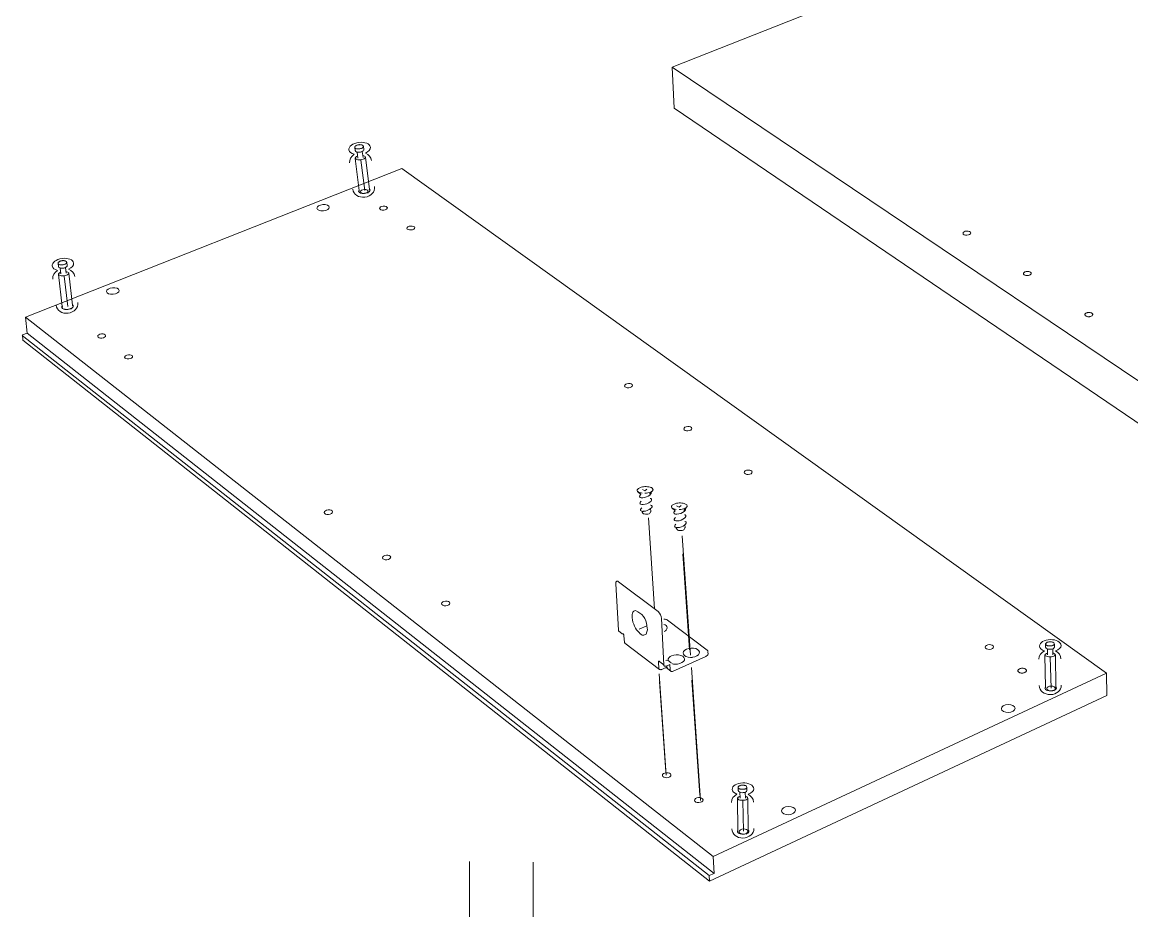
# Model space of a CAD drawing. Header units: metres. Extents: x -6.4 to 35.9, y -8.9 to 6.5.
# Drawn here: x 22.174 to 23.401, y 4.149 to 5.13 of the extents above; entities that cross this region are included whole.
import ezdxf

# ---------------------------------------------------------------- set-up
doc = ezdxf.new("R2010")
doc.units = ezdxf.units.M
doc.header["$MEASUREMENT"] = 0
doc.layers.add('PDF4_Geometry_Num_Penna__1_Num_Penna__255_Num_Penna__255_Num_Penna__255', color=255, linetype='Continuous', lineweight=18)
doc.layers.add('PDF4_Geometry_Num_Penna__7_Num_Penna__7_Num_Penna__7_Num_Penna__7', color=7, linetype='Continuous', lineweight=18)

msp = doc.modelspace()

# ---------------------------------------------------------------- linework, layer by layer
at = {"layer": 'PDF4_Geometry_Num_Penna__1_Num_Penna__255_Num_Penna__255_Num_Penna__255', "color": 255, "linetype": 'Continuous', "lineweight": 18, "flags": 128}
for points in [[(22.9045, 4.5431), (22.9118, 4.437)], [(22.9144, 4.4033), (22.9232, 4.2763)], [(22.8787, 4.4018), (22.8856, 4.3021)]]:
    msp.add_lwpolyline(points, dxfattribs=at)
at = {"layer": 'PDF4_Geometry_Num_Penna__7_Num_Penna__7_Num_Penna__7_Num_Penna__7', "color": 7, "linetype": 'Continuous', "lineweight": 18, "flags": 128}
for points in [[(24.0331, 4.7506), (23.2655, 5.228), (22.8925, 5.0806)], [(22.8925, 5.0806), (23.6482, 4.5724)], [(22.8948, 5.0353), (22.8925, 5.0806)], [(23.6481, 4.5243), (22.8948, 5.0353)], [(22.5514, 4.993), (22.5514, 4.993), (22.5513, 4.9927), (22.5512, 4.9924), (22.551, 4.9921), (22.5506, 4.9918), (22.5502, 4.9915), (22.5498, 4.9913), (22.5492, 4.991), (22.5487, 4.9908), (22.548, 4.9907), (22.5474, 4.9905), (22.5467, 4.9904), (22.546, 4.9904), (22.5454, 4.9904), (22.5448, 4.9904), (22.5442, 4.9905), (22.5436, 4.9906), (22.5431, 4.9907), (22.5427, 4.9909), (22.5423, 4.9911), (22.542, 4.9914), (22.5419, 4.9916), (22.5418, 4.9919), (22.5418, 4.9919)], [(22.5448, 4.9823), (22.5447, 4.9823), (22.5442, 4.982), (22.5437, 4.9818), (22.5433, 4.9815), (22.5429, 4.9811), (22.5426, 4.9808), (22.5424, 4.9804), (22.5423, 4.9801), (22.5423, 4.9798), (22.5423, 4.9797)], [(22.5423, 4.9797), (22.5423, 4.9797), (22.5465, 4.9444)], [(22.5443, 4.9869), (22.545, 4.9803)], [(22.5509, 4.981), (22.5501, 4.9876)], [(23.3731, 4.3866), (23.3727, 4.4111), (22.5938, 4.9687), (22.1779, 4.8045)], [(22.5484, 4.9781), (22.5527, 4.9444)], [(22.2234, 4.8649), (22.2234, 4.8648), (22.2233, 4.8645), (22.2232, 4.8642), (22.223, 4.8639), (22.2226, 4.8636), (22.2222, 4.8633), (22.2218, 4.8631), (22.2212, 4.8629), (22.2207, 4.8627), (22.22, 4.8625), (22.2194, 4.8624), (22.2187, 4.8623), (22.218, 4.8622), (22.2174, 4.8622), (22.2168, 4.8622), (22.2162, 4.8623), (22.2156, 4.8624), (22.2151, 4.8625), (22.2147, 4.8627), (22.2143, 4.8629), (22.214, 4.8632), (22.2139, 4.8634), (22.2138, 4.8637), (22.2138, 4.8637)], [(22.2163, 4.8587), (22.217, 4.8522)], [(22.2229, 4.8529), (22.2221, 4.8594)], [(22.2168, 4.8541), (22.2167, 4.8541), (22.2162, 4.8538), (22.2157, 4.8536), (22.2153, 4.8533), (22.2149, 4.853), (22.2146, 4.8526), (22.2144, 4.8523), (22.2143, 4.8519), (22.2143, 4.8516), (22.2143, 4.8515)], [(22.2143, 4.8515), (22.2143, 4.8515), (22.2185, 4.8162)], [(22.2204, 4.8499), (22.2247, 4.8162)], [(23.3727, 4.4111), (22.938, 4.2087), (22.1779, 4.8045)], [(22.1779, 4.8045), (22.1796, 4.7869)], [(22.9335, 4.1874), (22.1741, 4.7843)], [(22.1796, 4.7869), (22.1744, 4.7848)], [(22.1744, 4.7848), (22.175, 4.7789)], [(22.939, 4.1899), (22.1797, 4.7869)], [(22.175, 4.7789), (22.9338, 4.1812), (23.3731, 4.3866)], [(22.8597, 4.6142), (22.8625, 4.6127), (22.8647, 4.6145)], [(22.8593, 4.5901), (22.8593, 4.5895)], [(22.8975, 4.5961), (22.9003, 4.5947), (22.9026, 4.5964)], [(22.8664, 4.5826), (22.8729, 4.4822)], [(22.8971, 4.572), (22.8971, 4.5714)], [(22.9036, 4.5629), (22.9127, 4.4309)], [(22.8832, 4.4709), (22.884, 4.4708), (22.8848, 4.4707), (22.8856, 4.4705), (22.8862, 4.4703), (22.8869, 4.47), (22.8874, 4.4697)], [(22.8874, 4.4697), (22.9311, 4.4367)], [(22.8371, 4.4547), (22.8375, 4.4546), (22.8379, 4.4545), (22.8384, 4.4545), (22.8386, 4.4542), (22.8389, 4.4537), (22.8391, 4.4533), (22.8392, 4.4528), (22.8393, 4.4523)], [(22.8399, 4.4451), (22.8397, 4.4452), (22.8393, 4.4523)], [(22.8777, 4.4162), (22.8778, 4.4163), (22.878, 4.4159), (22.8782, 4.4156), (22.8785, 4.4153), (22.8404, 4.4443), (22.8401, 4.4446), (22.8399, 4.4451)], [(23.315, 4.4433), (23.315, 4.4432), (23.3149, 4.4429), (23.3148, 4.4426), (23.3145, 4.4423), (23.3142, 4.4421), (23.3137, 4.4419), (23.3132, 4.4417), (23.3127, 4.4415), (23.3121, 4.4414), (23.3115, 4.4413), (23.3108, 4.4412), (23.3101, 4.4412), (23.3095, 4.4412), (23.3088, 4.4412), (23.3082, 4.4413), (23.3076, 4.4415), (23.307, 4.4416), (23.3066, 4.4418), (23.3062, 4.442), (23.3058, 4.4423), (23.3056, 4.4425), (23.3054, 4.4428), (23.3054, 4.4431), (23.3054, 4.4431)], [(22.8931, 4.4131), (22.9299, 4.4296)], [(22.9152, 4.4286), (22.9144, 4.4285), (22.9136, 4.4285), (22.9128, 4.4285)], [(22.9311, 4.4367), (22.9316, 4.4363), (22.9319, 4.4358), (22.9321, 4.4354), (22.9322, 4.4349)], [(22.9323, 4.4325), (22.9321, 4.4343)], [(23.3074, 4.4332), (23.3073, 4.4332), (23.3067, 4.433), (23.3062, 4.4328), (23.3058, 4.4326), (23.3054, 4.4323), (23.3051, 4.432), (23.3048, 4.4317), (23.3047, 4.4314), (23.3046, 4.431), (23.3046, 4.4309)], [(23.3046, 4.4309), (23.3046, 4.431), (23.3051, 4.3954)], [(23.3073, 4.4379), (23.3074, 4.4313)], [(23.3105, 4.4287), (23.3113, 4.3947)], [(23.3133, 4.4314), (23.3132, 4.4379)], [(22.8784, 4.4241), (22.8781, 4.4243), (22.8778, 4.4243), (22.8776, 4.4242), (22.8774, 4.4241), (22.8773, 4.4238), (22.8773, 4.4234), (22.8777, 4.4162)], [(22.8785, 4.4153), (22.8789, 4.4151), (22.8793, 4.415), (22.8799, 4.4149), (22.8804, 4.415), (22.881, 4.4152)], [(22.881, 4.4152), (22.8849, 4.417)], [(22.886, 4.4189), (22.8854, 4.4187), (22.8849, 4.4187), (22.8844, 4.4188), (22.884, 4.419), (22.8837, 4.4193), (22.8835, 4.4197), (22.8834, 4.4203)], [(22.8849, 4.417), (22.8854, 4.4172), (22.8859, 4.4172), (22.8864, 4.4173), (22.8869, 4.4172), (22.8869, 4.4174), (22.8868, 4.4176), (22.8867, 4.4193)], [(22.8899, 4.4207), (22.886, 4.4189)], [(22.891, 4.4133), (22.8876, 4.4159), (22.8873, 4.4162), (22.8871, 4.4167), (22.8869, 4.4172)], [(22.8902, 4.415), (22.8899, 4.4207)], [(22.8963, 4.4211), (22.8952, 4.4211), (22.8942, 4.4212), (22.8931, 4.4215), (22.8922, 4.4217)], [(22.8986, 4.4212), (22.8974, 4.4211), (22.8963, 4.4211)], [(22.9138, 4.4174), (22.9239, 4.2704)], [(22.8783, 4.4105), (22.886, 4.2983)], [(22.891, 4.4133), (22.8907, 4.4137), (22.8904, 4.414), (22.8903, 4.4145), (22.8902, 4.415)], [(22.8928, 4.413), (22.8923, 4.4129), (22.8918, 4.413), (22.8913, 4.4131), (22.891, 4.4133)], [(22.9752, 4.2849), (22.9752, 4.2848), (22.9751, 4.2845), (22.9749, 4.2843), (22.9747, 4.284), (22.9743, 4.2837), (22.9739, 4.2835), (22.9734, 4.2833), (22.9729, 4.2831), (22.9723, 4.283), (22.9716, 4.2829), (22.971, 4.2828), (22.9703, 4.2828), (22.9696, 4.2828), (22.969, 4.2829), (22.9683, 4.283), (22.9677, 4.2831), (22.9672, 4.2833), (22.9667, 4.2835), (22.9663, 4.2837), (22.966, 4.2839), (22.9657, 4.2842), (22.9656, 4.2845), (22.9655, 4.2848), (22.9655, 4.2848)], [(22.9675, 4.2749), (22.9674, 4.2749), (22.9669, 4.2747), (22.9664, 4.2745), (22.9659, 4.2742), (22.9655, 4.274), (22.9652, 4.2736), (22.965, 4.2733), (22.9648, 4.273), (22.9648, 4.2727), (22.9648, 4.2725)], [(22.9648, 4.2726), (22.9648, 4.2726), (22.9653, 4.237)], [(22.9675, 4.2795), (22.9676, 4.2729)], [(22.9707, 4.2703), (22.9714, 4.2364)], [(22.9735, 4.273), (22.9734, 4.2796)], [(22.938, 4.2087), (22.939, 4.1899), (22.9335, 4.1874)], [(22.6686, 3.9523), (22.6686, 4.203)], [(22.7389, 4.2022), (22.7389, 3.9523)], [(22.9335, 4.1874), (22.9338, 4.1812)]]:
    msp.add_lwpolyline(points, dxfattribs=at)
for points in [[(22.5518, 4.9898), (22.5514, 4.993, 0.317183), (22.5495, 4.9948), (22.5492, 4.9949), (22.5486, 4.995), (22.5481, 4.995), (22.5474, 4.9951), (22.5468, 4.995), (22.5462, 4.995), (22.5456, 4.9949), (22.545, 4.9947), (22.5444, 4.9946), (22.5439, 4.9944), (22.5434, 4.9941), (22.5429, 4.9939), (22.5425, 4.9936), (22.5422, 4.9932), (22.542, 4.9929), (22.5418, 4.9926), (22.5418, 4.9922), (22.5418, 4.9919), (22.5422, 4.9887)], [(22.5579, 4.9457), (22.5537, 4.9811, 0.314153), (22.5507, 4.983)], [(22.5465, 4.945, 0.235206), (22.546, 4.9437), (22.5461, 4.9434), (22.5461, 4.9434)], [(22.5482, 4.9415), (22.5485, 4.9415), (22.5491, 4.9413), (22.5498, 4.9412), (22.5505, 4.9412), (22.5512, 4.9412), (22.5519, 4.9412), (22.5526, 4.9413), (22.5533, 4.9414), (22.554, 4.9415), (22.5547, 4.9417), (22.5554, 4.9419), (22.556, 4.9421), (22.5565, 4.9424), (22.557, 4.9427), (22.5575, 4.943), (22.5579, 4.9433), (22.5582, 4.9436), (22.5584, 4.944), (22.5585, 4.9444), (22.5586, 4.9447), (22.5586, 4.9449), (22.5585, 4.9452, 0.214084), (22.5578, 4.9463)], [(22.2238, 4.8616), (22.2234, 4.8649, 0.312895), (22.2215, 4.8666), (22.2212, 4.8667), (22.2206, 4.8668), (22.2201, 4.8669), (22.2194, 4.8669), (22.2188, 4.8669), (22.2182, 4.8668), (22.2176, 4.8667), (22.217, 4.8666), (22.2164, 4.8664), (22.2159, 4.8662), (22.2154, 4.866), (22.2149, 4.8657), (22.2145, 4.8654), (22.2142, 4.8651), (22.214, 4.8647), (22.2138, 4.8644), (22.2138, 4.864), (22.2138, 4.8637), (22.2142, 4.8605)], [(22.2299, 4.8176), (22.2257, 4.8529, 0.315108), (22.2227, 4.8548)], [(22.2185, 4.8168, 0.234293), (22.218, 4.8155), (22.2181, 4.8152), (22.2181, 4.8152)], [(22.2202, 4.8134), (22.2205, 4.8133), (22.2211, 4.8132), (22.2218, 4.8131), (22.2225, 4.813), (22.2232, 4.813), (22.2239, 4.813), (22.2246, 4.8131), (22.2253, 4.8132), (22.226, 4.8133), (22.2267, 4.8135), (22.2274, 4.8137), (22.228, 4.8139), (22.2285, 4.8142), (22.229, 4.8145), (22.2295, 4.8148), (22.2299, 4.8151), (22.2302, 4.8155), (22.2304, 4.8158), (22.2306, 4.8162), (22.2306, 4.8165), (22.2306, 4.8167), (22.2306, 4.817, 0.214084), (22.2298, 4.8181)], [(22.8709, 4.6152, 0.113636), (22.8682, 4.6167, 0.08049), (22.8625, 4.6172, 0.08179), (22.8568, 4.616, 0.117107), (22.8543, 4.6142, 0.418095), (22.8544, 4.6119), (22.858, 4.6086, 0.110073), (22.8567, 4.607)], [(22.8545, 4.6119, 0.115424), (22.8572, 4.6105, 0.030218), (22.8593, 4.61)], [(22.8625, 4.6099, 0.008809), (22.8629, 4.6099, 0.081782), (22.8685, 4.6112, 0.117983), (22.871, 4.6129)], [(22.8714, 4.6141, -0.207849), (22.8711, 4.613), (22.8676, 4.6088)], [(22.8566, 4.6064, 0.275252), (22.8573, 4.6053, 0.116827), (22.8596, 4.6048)], [(22.8584, 4.6013, 0.104656), (22.8571, 4.5995, 0.129001), (22.857, 4.5989)], [(22.86, 4.6049, 0.155219), (22.8679, 4.6079, 0.120652), (22.8693, 4.6098, 0.243699), (22.8693, 4.6108)], [(22.8605, 4.5974, 0.15383), (22.8684, 4.6005, 0.110467), (22.8698, 4.6023, 0.40582), (22.8691, 4.6042)], [(22.8575, 4.5915, 0.275252), (22.8582, 4.5904, 0.120163), (22.8605, 4.5899, 0.020797), (22.8609, 4.59, 0.154393), (22.8688, 4.593)], [(22.8594, 4.5891), (22.8603, 4.5878, 0.119186), (22.8617, 4.587, 0.163924), (22.867, 4.5873, 0.118039), (22.8682, 4.5883), (22.8689, 4.5896)], [(22.8703, 4.5949, -0.116102), (22.8688, 4.593), (22.869, 4.5901)], [(22.9087, 4.5971, 0.11354), (22.906, 4.5986, 0.080415), (22.9003, 4.5992, 0.08171), (22.8946, 4.5979, 0.117873), (22.8922, 4.5961, 0.418379), (22.8923, 4.5939), (22.8958, 4.5906, 0.108386), (22.8945, 4.5889)], [(22.8923, 4.5938, 0.115424), (22.895, 4.5924, 0.03202), (22.8971, 4.592)], [(22.8951, 4.5872, 0.115203), (22.8974, 4.5868, -0.000422), (22.8978, 4.5868, 0.154771), (22.9057, 4.5898, 0.118254), (22.9072, 4.5917, 0.243494), (22.9072, 4.5927)], [(22.9007, 4.5918, 0.081097), (22.9064, 4.5931, 0.117983), (22.9089, 4.5949)], [(22.9093, 4.596, -0.206794), (22.9089, 4.5949), (22.9054, 4.5908)], [(22.8963, 4.5832, 0.103022), (22.8949, 4.5814, 0.404669), (22.8956, 4.5797, 0.117135), (22.8979, 4.5793)], [(22.8953, 4.5734, 0.268234), (22.896, 4.5723, 0.117896), (22.8984, 4.5719, 0.021537), (22.8987, 4.5719, 0.154301), (22.9066, 4.5749)], [(22.8983, 4.5793, 0.153702), (22.9062, 4.5824, 0.111017), (22.9076, 4.5843, 0.41283), (22.907, 4.5859, 0.0419), (22.9061, 4.5862)], [(22.9081, 4.5768, -0.116102), (22.9066, 4.575), (22.9068, 4.572)], [(22.8973, 4.571), (22.8982, 4.5697, 0.117451), (22.8995, 4.5689, 0.1647), (22.9048, 4.5692, 0.118487), (22.906, 4.5702), (22.9067, 4.5716)], [(22.8784, 4.4241), (22.8789, 4.4237), (22.8834, 4.4203), (22.8807, 4.4716, 0.198679), (22.8771, 4.4791), (22.8333, 4.5121), (22.8329, 4.5124), (22.8324, 4.5126), (22.832, 4.5126), (22.8316, 4.5127), (22.8313, 4.5126), (22.8309, 4.5124), (22.8307, 4.512), (22.8304, 4.5116), (22.8303, 4.5111), (22.8302, 4.5104), (22.8302, 4.5098), (22.8331, 4.4586), (22.8331, 4.4581), (22.8334, 4.4577), (22.8337, 4.4574), (22.837, 4.4548)], [(22.856, 4.4598), (22.8646, 4.4636, -0.196303), (22.8639, 4.4544), (22.8637, 4.4543), (22.8636, 4.4542, -0.424736), (22.8574, 4.4547)], [(23.3151, 4.44), (23.315, 4.4433, 0.314856), (23.3133, 4.4452), (23.3131, 4.4453), (23.3125, 4.4455), (23.3119, 4.4456), (23.3113, 4.4457), (23.3107, 4.4457), (23.3101, 4.4457), (23.3094, 4.4457), (23.3088, 4.4456), (23.3083, 4.4455), (23.3077, 4.4454), (23.3072, 4.4452), (23.3067, 4.445), (23.3063, 4.4447), (23.3059, 4.4444), (23.3057, 4.4441), (23.3055, 4.4438), (23.3054, 4.4435), (23.3054, 4.4431), (23.3054, 4.4399)], [(22.8919, 4.4303, 0.356581), (22.8881, 4.4252), (22.8916, 4.4227)], [(23.3166, 4.3955), (23.3161, 4.4311, 0.317308), (23.3133, 4.4333)], [(23.3051, 4.3959, 0.234386), (23.3046, 4.3947), (23.3046, 4.3944), (23.3046, 4.3944)], [(23.3065, 4.3924), (23.3068, 4.3923), (23.3074, 4.3921), (23.308, 4.3919), (23.3087, 4.3918), (23.3094, 4.3917), (23.3101, 4.3917), (23.3109, 4.3917), (23.3116, 4.3917), (23.3123, 4.3917), (23.313, 4.3918), (23.3137, 4.392), (23.3143, 4.3921), (23.3149, 4.3923), (23.3154, 4.3926), (23.3159, 4.3928), (23.3163, 4.3931), (23.3166, 4.3934), (23.3169, 4.3937), (23.3171, 4.3941), (23.3172, 4.3945), (23.3172, 4.3946), (23.3172, 4.3949, 0.217728), (23.3166, 4.3961)], [(22.9752, 4.2817), (22.9752, 4.2849, 0.314316), (22.9735, 4.2869), (22.9732, 4.287), (22.9727, 4.2871), (22.9721, 4.2872), (22.9715, 4.2873), (22.9709, 4.2874), (22.9702, 4.2874), (22.9696, 4.2873), (22.969, 4.2873), (22.9684, 4.2872), (22.9679, 4.287), (22.9673, 4.2868), (22.9668, 4.2866), (22.9664, 4.2863), (22.9661, 4.2861), (22.9658, 4.2858), (22.9656, 4.2854), (22.9655, 4.2851), (22.9655, 4.2848), (22.9656, 4.2815)], [(22.9767, 4.2372), (22.9763, 4.2728, 0.316827), (22.9734, 4.275)], [(22.9653, 4.2376, 0.235581), (22.9647, 4.2364), (22.9647, 4.2361), (22.9647, 4.236)], [(22.9667, 4.234), (22.967, 4.2339), (22.9676, 4.2337), (22.9682, 4.2336), (22.9689, 4.2335), (22.9696, 4.2334), (22.9703, 4.2333), (22.971, 4.2333), (22.9717, 4.2333), (22.9725, 4.2334), (22.9731, 4.2335), (22.9738, 4.2336), (22.9744, 4.2338), (22.975, 4.234), (22.9756, 4.2342), (22.9761, 4.2345), (22.9765, 4.2347), (22.9768, 4.2351), (22.9771, 4.2354), (22.9773, 4.2357), (22.9773, 4.2361), (22.9773, 4.2363), (22.9773, 4.2366, 0.216924), (22.9767, 4.2378)]]:
    msp.add_lwpolyline(points, format="xyb", dxfattribs=at)
for points in [[(22.5466, 4.9442), (22.5466, 4.9441)], [(23.2817, 4.8512), (23.2822, 4.851), (23.2828, 4.8508), (23.2835, 4.8506), (23.2842, 4.8505), (23.2849, 4.8504), (23.2857, 4.8505), (23.2864, 4.8506), (23.2871, 4.8507), (23.2877, 4.851), (23.2883, 4.8512), (23.2887, 4.8516), (23.2891, 4.8519), (23.2893, 4.8523), (23.2894, 4.8527), (23.2894, 4.8531), (23.2892, 4.8535), (23.2889, 4.8538), (23.2885, 4.8542), (23.288, 4.8545), (23.2874, 4.8547), (23.2867, 4.8549), (23.286, 4.855), (23.2853, 4.855), (23.2845, 4.855), (23.2838, 4.8549), (23.2831, 4.8547), (23.2825, 4.8545), (23.2819, 4.8542), (23.2815, 4.8539), (23.2811, 4.8535), (23.2809, 4.8531), (23.2808, 4.8527), (23.2809, 4.8523), (23.281, 4.852), (23.2813, 4.8516)], [(23.3497, 4.8058), (23.3501, 4.8056), (23.3508, 4.8053), (23.3514, 4.8051), (23.3521, 4.805), (23.3529, 4.805), (23.3537, 4.805), (23.3544, 4.8051), (23.3551, 4.8053), (23.3557, 4.8055), (23.3563, 4.8058), (23.3567, 4.8061), (23.3571, 4.8065), (23.3573, 4.8069), (23.3574, 4.8073), (23.3574, 4.8077), (23.3572, 4.8081), (23.3569, 4.8085), (23.3565, 4.8088), (23.356, 4.8091), (23.3554, 4.8093), (23.3547, 4.8095), (23.354, 4.8096), (23.3532, 4.8096), (23.3525, 4.8096), (23.3517, 4.8095), (23.3511, 4.8093), (23.3504, 4.8091), (23.3499, 4.8088), (23.3494, 4.8085), (23.3491, 4.8081), (23.3488, 4.8077), (23.3487, 4.8073), (23.3488, 4.8069), (23.349, 4.8065), (23.3492, 4.8062)], [(22.8371, 4.4547), (22.8371, 4.4547), (22.8371, 4.4548)], [(23.2757, 4.4122), (23.2763, 4.4118), (23.2769, 4.4115), (23.2777, 4.4114), (23.2784, 4.4112), (23.2792, 4.4112), (23.28, 4.4112), (23.2808, 4.4114), (23.2816, 4.4115), (23.2822, 4.4118), (23.2829, 4.4121), (23.2833, 4.4125), (23.2837, 4.4129), (23.284, 4.4134), (23.2841, 4.4138), (23.2841, 4.4143), (23.2839, 4.4147), (23.2835, 4.4152), (23.2831, 4.4156), (23.2826, 4.4159), (23.2819, 4.4162), (23.2812, 4.4164), (23.2804, 4.4165), (23.2796, 4.4165), (23.2788, 4.4165), (23.278, 4.4164), (23.2773, 4.4162), (23.2766, 4.4159), (23.276, 4.4156), (23.2755, 4.4152), (23.2751, 4.4148), (23.2749, 4.4143), (23.2748, 4.4139), (23.2748, 4.4134), (23.275, 4.413), (23.2753, 4.4125)], [(23.3051, 4.3951), (23.3052, 4.3951)]]:
    msp.add_lwpolyline(points, close=True, dxfattribs=at)
at = {"layer": 'PDF4_Geometry_Num_Penna__7_Num_Penna__7_Num_Penna__7_Num_Penna__7', "color": 7, "linetype": 'Continuous', "lineweight": 18}
for centre, radius, start, end in [((22.5556, 4.9381), 0.00392, 72.1043, 85.6696), ((22.8671, 4.5993), 0.0051, 65.54, 76.5937), ((22.8624, 4.5899), 0.00527, 131.75, 155.4813), ((22.8599, 4.6024), 0.00504, 244.948, 272.176), ((22.8669, 4.5904), 0.00668, 66.0707, 74.4509), ((22.9003, 4.5717), 0.00537, 131.8222, 155.1795), ((22.9047, 4.572), 0.00707, 66.5215, 74.3857), ((22.8451, 4.462), 0.0196, 4.7902, 68.7349), ((22.8829, 4.4611), 0.00397, 284.6599, 81.0808), ((23.3135, 4.3884), 0.00365, 65.7571, 80.3323), ((22.9736, 4.2296), 0.00411, 66.5667, 79.5226)]:
    msp.add_arc(centre, radius, start, end, dxfattribs=at)
for centre, major_axis, ratio, start_param, end_param in [((22.548, 4.9807), (0.00558, 0.00066), 0.418712, 3.068884, 6.292342), ((22.5469, 4.9891), (0.00486, 0.00053), 0.490992, 4.02847, 6.342885), ((22.219, 4.8609), (0.00479, 0.00058), 0.481451, 3.994248, 6.353725), ((22.22, 4.8526), (0.00559, 0.00066), 0.421727, 3.073553, 6.287017), ((22.8564, 4.4668), (-0.0056, 0.0132), 0.449958, 6.078881, 8.785741), ((23.3102, 4.4398), (0.00484, 0.00007), 0.4832, 3.997746, 6.352344), ((22.8972, 4.4263), (0.00907, 0.00055), 0.56996, 4.833389, 8.434787), ((22.9138, 4.4337), (0.0091, 0.00056), 0.564838, 2.156475, 4.568546), ((22.9138, 4.4337), (0.00898, 0.00048), 0.57256, 4.836224, 8.461937), ((23.3104, 4.4314), (0.00563, 0.00007), 0.420447, 3.074543, 6.289737), ((22.9704, 4.2814), (0.00484, 0.00007), 0.4832, 3.997748, 6.352344), ((22.9705, 4.273), (0.00563, 0.00007), 0.420447, 3.074543, 6.289737)]:
    msp.add_ellipse(centre, major_axis=major_axis, ratio=ratio, start_param=start_param, end_param=end_param, dxfattribs=at)
for centre, major_axis, ratio in [((22.5523, 4.9434), (0.00424, 0.00031), 0.518423), ((22.5068, 4.9254), (0.00683, 0.00055), 0.509755), ((22.5735, 4.9249), (0.00425, 0.00037), 0.516251), ((22.6037, 4.903), (0.0043, 0.00032), 0.509095), ((23.2183, 4.8973), (0.00427, 0.00014), 0.528628), ((22.2743, 4.8334), (0.00695, 0.00069), 0.516929), ((22.262, 4.7837), (0.0044, 0.00048), 0.523092), ((22.2918, 4.7606), (0.0044, 0.00046), 0.52889), ((22.8444, 4.7288), (0.00442, 0.00027), 0.532752), ((22.9099, 4.6813), (0.00447, 0.00026), 0.538572), ((22.9766, 4.6331), (0.00447, 0.00021), 0.549723), ((22.5126, 4.589), (0.00455, 0.0004), 0.548078), ((22.5769, 4.539), (0.00454, 0.00041), 0.557798), ((22.6423, 4.4882), (0.00459, 0.00037), 0.567183), ((23.2432, 4.4401), (0.00462, 0.00016), 0.573689), ((23.3114, 4.3942), (0.00467, 0.00012), 0.577775), ((23.264, 4.3721), (0.00754, 0.00024), 0.572855), ((22.8865, 4.2984), (0.00476, 0.00034), 0.57681), ((22.9219, 4.2709), (0.00477, 0.00029), 0.583994), ((23.0212, 4.2593), (0.00763, 0.0004), 0.591494), ((22.9715, 4.2362), (0.00479, 0.00034), 0.590418)]:
    msp.add_ellipse(centre, major_axis=major_axis, ratio=ratio, dxfattribs=at)
for points in [[(22.5463, 4.9975), (22.5397, 4.9966), (22.5348, 4.9929), (22.5353, 4.9892)], [(22.559, 4.9924), (22.5585, 4.9961), (22.5528, 4.9984), (22.5463, 4.9975)], [(22.5535, 4.9856), (22.5571, 4.9873), (22.5594, 4.9898), (22.559, 4.9924)], [(22.5353, 4.9892), (22.5357, 4.9869), (22.538, 4.9852), (22.5412, 4.9844)], [(22.5412, 4.9844), (22.5377, 4.9822), (22.5356, 4.9786), (22.5361, 4.9748)], [(22.5422, 4.9887), (22.5424, 4.9878), (22.543, 4.9872), (22.544, 4.9869)], [(22.5602, 4.9777), (22.5598, 4.9813), (22.5571, 4.9842), (22.5535, 4.9856)], [(22.5396, 4.9458), (22.5403, 4.9401), (22.5462, 4.9362), (22.5529, 4.937)], [(22.5461, 4.9433), (22.5464, 4.9424), (22.5471, 4.9419), (22.5482, 4.9415)], [(22.5465, 4.9444), (22.5466, 4.9444), (22.5465, 4.9442), (22.5466, 4.9442)], [(22.5466, 4.9441), (22.5467, 4.9441), (22.5468, 4.9439), (22.5469, 4.9439)], [(22.5529, 4.937), (22.5596, 4.9378), (22.5644, 4.943), (22.5637, 4.9487)], [(22.5576, 4.9452), (22.5578, 4.9452), (22.5577, 4.9455), (22.5579, 4.9455)], [(22.5579, 4.9455), (22.558, 4.9455), (22.5578, 4.9457), (22.5579, 4.9457)], [(22.2183, 4.8693), (22.2117, 4.8684), (22.2068, 4.8647), (22.2073, 4.861)], [(22.231, 4.8642), (22.2305, 4.8679), (22.2248, 4.8702), (22.2183, 4.8693)], [(22.2073, 4.861), (22.2077, 4.8587), (22.21, 4.857), (22.2132, 4.8562)], [(22.2142, 4.8605), (22.2144, 4.8596), (22.215, 4.859), (22.216, 4.8588)], [(22.2255, 4.8575), (22.2291, 4.8591), (22.2314, 4.8617), (22.231, 4.8642)], [(22.2322, 4.8495), (22.2318, 4.8532), (22.2291, 4.8561), (22.2255, 4.8575)], [(22.2132, 4.8562), (22.2097, 4.854), (22.2076, 4.8504), (22.2081, 4.8466)], [(22.2249, 4.8088), (22.2316, 4.8096), (22.2364, 4.8149), (22.2357, 4.8205)], [(22.2116, 4.8176), (22.2123, 4.812), (22.2182, 4.808), (22.2249, 4.8088)], [(22.2181, 4.8152), (22.2184, 4.8142), (22.2191, 4.8137), (22.2202, 4.8134)], [(22.2185, 4.8162), (22.2186, 4.8162), (22.2185, 4.816), (22.2186, 4.816)], [(22.2186, 4.8159), (22.2187, 4.8159), (22.2188, 4.8157), (22.2189, 4.8157)], [(22.2288, 4.8136), (22.2291, 4.8136), (22.2275, 4.8138), (22.2279, 4.8138)], [(22.2296, 4.817), (22.2298, 4.817), (22.2298, 4.8173), (22.2299, 4.8173)], [(22.2299, 4.8173), (22.23, 4.8173), (22.2298, 4.8176), (22.2299, 4.8176)], [(22.8714, 4.6141), (22.8714, 4.6145), (22.8705, 4.6152), (22.8709, 4.6152)], [(22.8567, 4.607), (22.8569, 4.607), (22.8563, 4.6064), (22.8566, 4.6064)], [(22.8596, 4.6048), (22.8597, 4.6048), (22.8599, 4.6049), (22.86, 4.6049)], [(22.857, 4.5989), (22.857, 4.5985), (22.8573, 4.5981), (22.8577, 4.5979)], [(22.8576, 4.5921), (22.8578, 4.5921), (22.8573, 4.5915), (22.8575, 4.5915)], [(22.8593, 4.5895), (22.8595, 4.5895), (22.8594, 4.5889), (22.8596, 4.5889)], [(22.8601, 4.5974), (22.8602, 4.5974), (22.8603, 4.5974), (22.8605, 4.5974)], [(22.8603, 4.5878), (22.8604, 4.5878), (22.8604, 4.5876), (22.8604, 4.5876)], [(22.8681, 4.5881), (22.8682, 4.5881), (22.8681, 4.5883), (22.8682, 4.5883)], [(22.8688, 4.5895), (22.869, 4.5895), (22.8688, 4.5901), (22.869, 4.5901)], [(22.8704, 4.5955), (22.8704, 4.5959), (22.8701, 4.5963), (22.8697, 4.5965)], [(22.8703, 4.5949), (22.8705, 4.5949), (22.8702, 4.5955), (22.8704, 4.5955)], [(22.8945, 4.5889), (22.8947, 4.5889), (22.8942, 4.5883), (22.8944, 4.5883)], [(22.8944, 4.5883), (22.8944, 4.5878), (22.8947, 4.5874), (22.8951, 4.5872)], [(22.9003, 4.5918), (22.9004, 4.5918), (22.9006, 4.5918), (22.9007, 4.5918)], [(22.9093, 4.596), (22.9092, 4.5965), (22.9083, 4.5971), (22.9087, 4.5971)], [(22.8979, 4.5793), (22.898, 4.5793), (22.8982, 4.5793), (22.8983, 4.5793)], [(22.9082, 4.5774), (22.9082, 4.5779), (22.9079, 4.5783), (22.9075, 4.5785)], [(22.9081, 4.5768), (22.9083, 4.5768), (22.908, 4.5774), (22.9082, 4.5774)], [(22.8954, 4.574), (22.8956, 4.574), (22.8951, 4.5734), (22.8953, 4.5734)], [(22.8971, 4.5714), (22.8974, 4.5714), (22.8972, 4.5708), (22.8974, 4.5708)], [(22.8982, 4.5697), (22.8982, 4.5697), (22.8982, 4.5696), (22.8983, 4.5696)], [(22.9059, 4.57), (22.906, 4.57), (22.906, 4.5702), (22.906, 4.5702)], [(22.9066, 4.5714), (22.9068, 4.5714), (22.9066, 4.572), (22.9068, 4.572)], [(23.3104, 4.4482), (23.3038, 4.448), (23.2986, 4.4448), (23.2987, 4.4411)], [(23.2987, 4.4411), (23.2988, 4.4388), (23.3009, 4.4368), (23.304, 4.4357)], [(23.3054, 4.4399), (23.3055, 4.4389), (23.3061, 4.4383), (23.3071, 4.4379)], [(23.3226, 4.4418), (23.3224, 4.4456), (23.317, 4.4484), (23.3104, 4.4482)], [(23.3163, 4.4357), (23.3201, 4.4369), (23.3226, 4.4392), (23.3226, 4.4418)], [(22.9299, 4.4296), (22.9299, 4.4296), (22.9324, 4.4312), (22.9323, 4.4325)], [(23.304, 4.4357), (23.3003, 4.4339), (23.2979, 4.4305), (23.2979, 4.4267)], [(23.3222, 4.427), (23.3222, 4.4307), (23.3198, 4.4339), (23.3163, 4.4357)], [(22.8856, 4.4253), (22.8856, 4.4253), (22.887, 4.426), (22.8881, 4.4252)], [(22.891, 4.4133), (22.891, 4.4133), (22.8922, 4.4127), (22.8931, 4.4131)], [(23.2984, 4.3975), (23.2985, 4.3918), (23.304, 4.3873), (23.3107, 4.3874)], [(23.3046, 4.3944), (23.3048, 4.3934), (23.3054, 4.3928), (23.3065, 4.3924)], [(23.3051, 4.3954), (23.3052, 4.3954), (23.3051, 4.3951), (23.3051, 4.3951)], [(23.3052, 4.3951), (23.3053, 4.3951), (23.3053, 4.3948), (23.3055, 4.3948)], [(23.3107, 4.3874), (23.3174, 4.3875), (23.3228, 4.3922), (23.3227, 4.3979)], [(23.3162, 4.395), (23.3164, 4.395), (23.3164, 4.3953), (23.3166, 4.3953)], [(23.3166, 4.3953), (23.3166, 4.3953), (23.3165, 4.3955), (23.3166, 4.3955)], [(22.9706, 4.2899), (22.964, 4.2897), (22.9587, 4.2865), (22.9589, 4.2827)], [(22.9589, 4.2827), (22.9589, 4.2804), (22.961, 4.2785), (22.9642, 4.2774)], [(22.9656, 4.2815), (22.9657, 4.2806), (22.9662, 4.2799), (22.9673, 4.2796)], [(22.9827, 4.2835), (22.9826, 4.2872), (22.9771, 4.2901), (22.9706, 4.2899)], [(22.9765, 4.2773), (22.9803, 4.2786), (22.9828, 4.2809), (22.9827, 4.2835)], [(22.9642, 4.2774), (22.9605, 4.2755), (22.958, 4.2722), (22.9581, 4.2683)], [(22.9824, 4.2687), (22.9823, 4.2724), (22.98, 4.2756), (22.9765, 4.2773)], [(22.9585, 4.2391), (22.9586, 4.2334), (22.9641, 4.2289), (22.9708, 4.229)], [(22.9647, 4.236), (22.9649, 4.235), (22.9656, 4.2345), (22.9667, 4.234)], [(22.9653, 4.237), (22.9654, 4.237), (22.9652, 4.2368), (22.9653, 4.2368)], [(22.9653, 4.2367), (22.9655, 4.2367), (22.9655, 4.2365), (22.9656, 4.2365)], [(22.9708, 4.229), (22.9776, 4.2291), (22.9829, 4.2338), (22.9829, 4.2395)], [(22.9764, 4.2366), (22.9766, 4.2366), (22.9766, 4.2369), (22.9767, 4.2369)], [(22.9767, 4.237), (22.9768, 4.237), (22.9767, 4.2372), (22.9767, 4.2372)]]:
    msp.add_open_spline(points, degree=3, dxfattribs=at)

doc.saveas('drawing.dxf')
